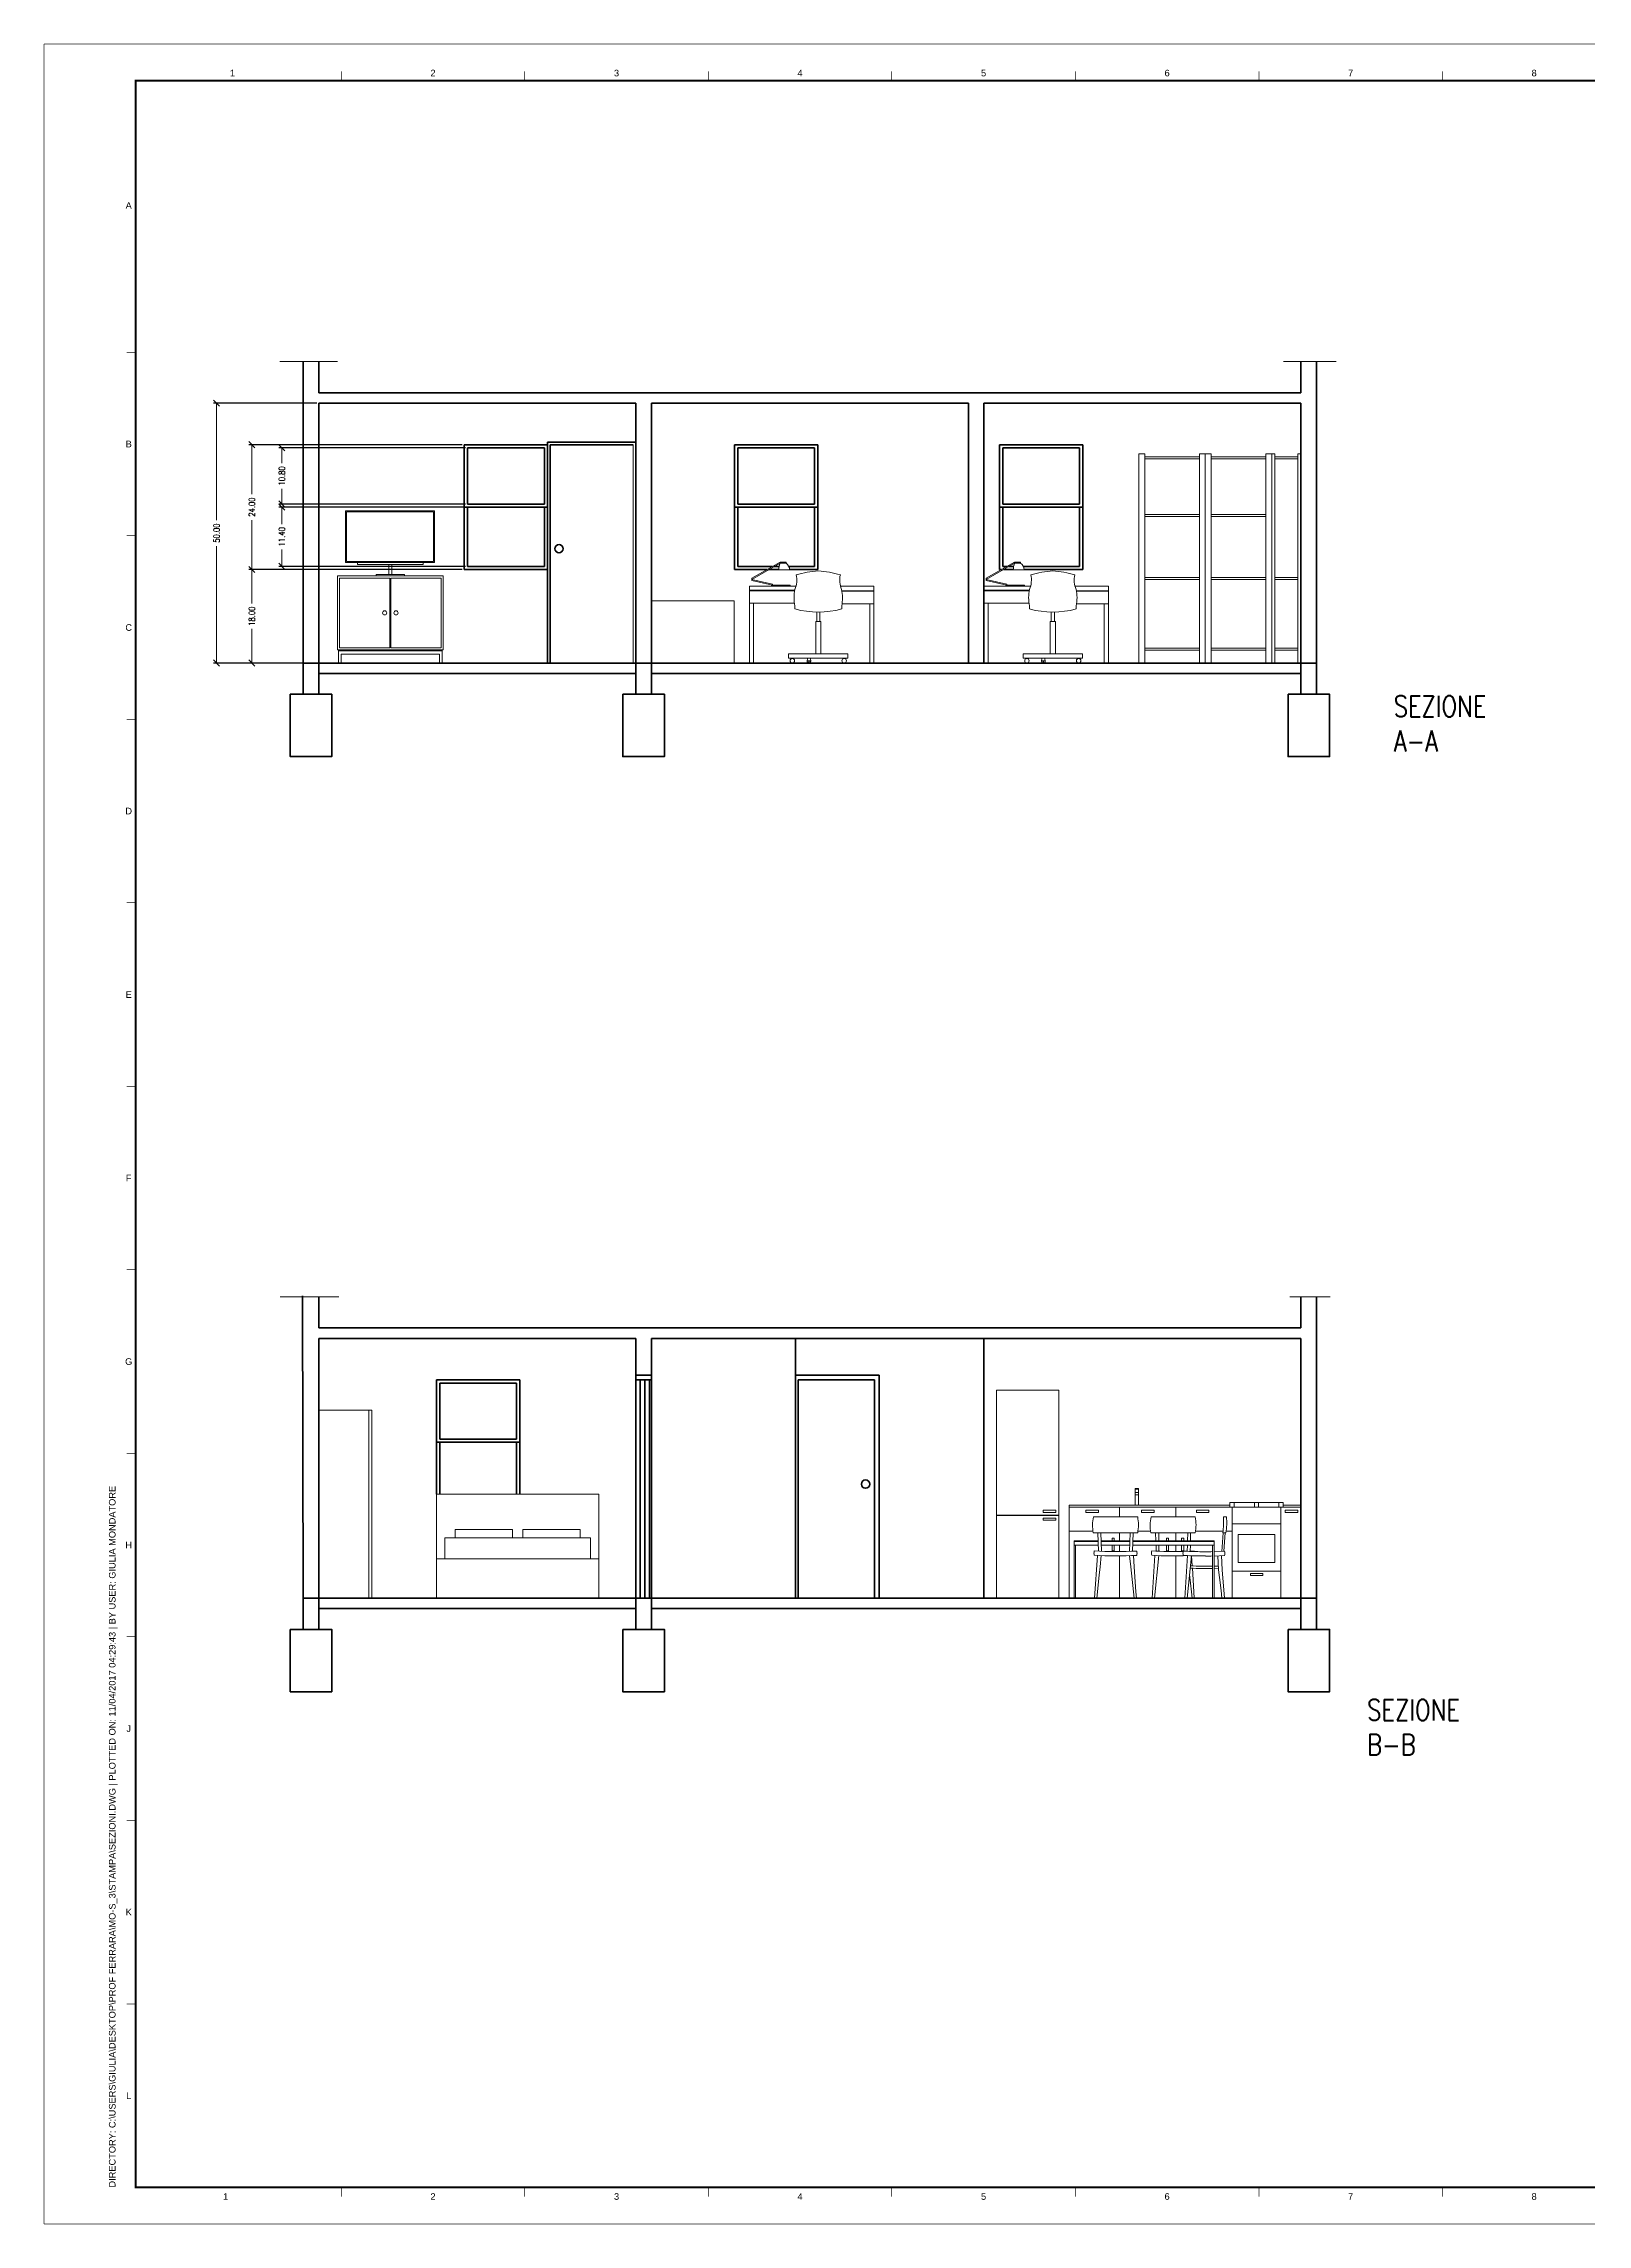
# Paper-space layout 'A000' of a CAD drawing. Header units: metres, sheet in millimetres. Extents: x -6 to 588, y -18 to 402.
# Drawn here: x -5.9 to 291.2, y -17.9 to 401.8 of the extents above; entities that cross this region are included whole.
import ezdxf
from ezdxf.enums import TextEntityAlignment as Align

# ---------------------------------------------------------------- set-up
doc = ezdxf.new("R2010")
doc.units = ezdxf.units.M
doc.header["$MEASUREMENT"] = 0
doc.layers.get('DEFPOINTS').update_dxf_attribs({"color": 210})
for name, color, linetype, lineweight in [('A-ANNO-DIMS', 3, 'Continuous', 18), ('A-ANNO-TEXT', 3, 'Continuous', 18), ('A-ELEV-MBE1', 7, 'Continuous', 35), ('A-FURN', 8, 'Continuous', 18), ('A-SECT-MCUT', 2, 'Continuous', 35)]:
    doc.layers.add(name, color=color, linetype=linetype, lineweight=lineweight)
doc.layers.add('G-ANNO-NPLT', color=210, linetype='Continuous', plot=False)
doc.layers.add('G-ANNO-TEXT', color=3, linetype='Continuous')
doc.layers.add('G-ANNO-TTLB', color=3, linetype='Continuous')
doc.styles.add('ARIAL', font='arial.ttf')
doc.styles.add('E-ROMANS', font='romans.shx', dxfattribs={"width": 0.8})
doc.dimstyles.new('E-0100_ARW_18', dxfattribs={"dimscale": 0.001, "dimtxt": 180, "dimasz": 180, "dimexe": 90, "dimexo": 60, "dimgap": 90, "dimtad": 0, "dimzin": 0, "dimdsep": 46, "dimtxsty": 'E-ROMANS', "dimblk": 'OPEN90', "dimcen": 90, "dimclrd": 256, "dimclre": 256, "dimclrt": 256, "dimadec": 0, "dimazin": 0, "dimtfac": 1, "dimtmove": 1, "dimatfit": 3, "dimldrblk": 'OPEN90', "dimfxl": 1, "dimtfill": 1, "dimtolj": 1, "dimtzin": 0, "dimarcsym": 0})

# ---------------------------------------------------------------- blocks, each defined once
blk = doc.blocks.new('A1_GRID_LAYOUT')
at = {"layer": 'G-ANNO-NPLT', "const_width": 0.18}
for points in [[(841, 594), (0, 594)], [(0, 0), (0, 594)], [(841, 0), (0, 0)]]:
    blk.add_lwpolyline(points, dxfattribs=at)
at = {"layer": 'G-ANNO-TTLB', "const_width": 0.5, "flags": 128}
blk.add_lwpolyline([(25, 584), (25, 10), (831, 10), (831, 584)], close=True, dxfattribs=at)
at = {"layer": 'G-ANNO-TTLB', "const_width": 0.18, "flags": 128}
for points in [[(81, 586.5), (81, 584)], [(131, 586.5), (131, 584)], [(181, 586.5), (181, 584)], [(231, 586.5), (231, 584)], [(281, 586.5), (281, 584)], [(331, 586.5), (331, 584)], [(381, 586.5), (381, 584)], [(0, 578.5), (0, 576)], [(25, 510), (22.5, 510)], [(25, 460), (22.5, 460)], [(25, 410), (22.5, 410)], [(25, 360), (22.5, 360)], [(25, 310), (22.5, 310)], [(25, 260), (22.5, 260)], [(25, 210), (22.5, 210)], [(25, 160), (22.5, 160)], [(25, 110), (22.5, 110)], [(25, 60), (22.5, 60)], [(81, 10), (81, 7.5)], [(131, 10), (131, 7.5)], [(181, 10), (181, 7.5)], [(231, 10), (231, 7.5)], [(281, 10), (281, 7.5)], [(331, 10), (331, 7.5)], [(381, 10), (381, 7.5)]]:
    blk.add_lwpolyline(points, dxfattribs=at)
at = {"layer": 'G-ANNO-TEXT', "style": 'ARIAL'}
for s, p in [('1', (51.35, 586.07)), ('2', (106, 586.07)), ('3', (156, 586.07)), ('4', (206, 586.07)), ('5', (256, 586.07)), ('6', (306, 586.07)), ('7', (356, 586.07)), ('8', (406, 586.07)), ('A', (23.09, 549.98)), ('B', (23.09, 485)), ('C', (23.09, 435)), ('D', (23.09, 385)), ('E', (23.09, 335)), ('F', (23.09, 285)), ('G', (23.09, 235)), ('H', (23.09, 185)), ('J', (23.09, 135)), ('K', (23.09, 85)), ('L', (23.09, 35)), ('1', (49.49, 7.51)), ('2', (106, 7.51)), ('3', (156, 7.51)), ('4', (206, 7.51)), ('5', (256, 7.51)), ('6', (306, 7.51)), ('7', (356, 7.51)), ('8', (406, 7.51))]:
    blk.add_text(s, height=1.8, dxfattribs=at).set_placement(p, align=Align.MIDDLE_CENTER)
at = {"layer": 'G-ANNO-TEXT', "insert": (17.7, 9.95), "char_height": 1.8, "attachment_point": 1, "rotation": 90, "style": 'ARIAL'}
blk.add_mtext_dynamic_manual_height_columns('DIRECTORY: C:\\\\USERS\\\\GIULIA\\\\DESKTOP\\\\PROF FERRARA\\\\MO-S_3\\\\STAMPA\\\\SEZIONI.DWG | PLOTTED ON: 11/04/2017 04:29:43 | BY USER: GIULIA MONDATORE', width=412.209, gutter_width=9, heights=[0], dxfattribs=at)
blk = doc.blocks.new('_Oblique')
at = {"color": 0, "linetype": 'ByBlock', "lineweight": -2}
blk.add_line((-0.5, -0.5), (0.5, 0.5), dxfattribs=at)
blk = doc.blocks.new('*D10')
at = {"layer": 'A-ANNO-DIMS', "lineweight": -2, "transparency": 16777216}
for p, q in [((46.7, 332.62), (26.82, 332.62)), ((46.7, 282.62), (26.82, 282.62))]:
    blk.add_line(p, q, dxfattribs=at)
at = {"layer": 'A-ANNO-DIMS', "transparency": 16777216}
for p, q in [((27.42, 332.62), (27.42, 310.14)), ((27.42, 282.62), (27.42, 305.1))]:
    blk.add_line(p, q, dxfattribs=at)
at = {"layer": 'DEFPOINTS', "color": 0, "transparency": 16777216}
for p in [(47.1, 332.62), (27.42, 282.62), (47.1, 282.62)]:
    blk.add_point(p, dxfattribs=at)
at = {"layer": 'A-ANNO-DIMS', "transparency": 16777216, "xscale": 1.2, "yscale": 1.2, "zscale": 1.2}
for p, rotation in [((27.42, 332.62), 90), ((27.42, 282.62), 270)]:
    blk.add_blockref('_Oblique', p, dxfattribs=dict(at, rotation=rotation))
at = {"layer": 'A-ANNO-DIMS', "transparency": 16777216, "insert": (27.42, 307.62), "char_height": 1.2, "attachment_point": 5, "rotation": 90, "style": 'E-ROMANS', "bg_fill": 3, "box_fill_scale": 1.25, "bg_fill_color": 256, "bg_fill_true_color": 13158600, "bg_fill_transparency": 0}
blk.add_mtext('\\A1;50.00', dxfattribs=at)
blk = doc.blocks.new('_Open90')
at = {"color": 0, "linetype": 'ByBlock', "lineweight": -2}
for p, q in [((0, 0), (-1, 0)), ((-0.5, 0.5), (0, 0)), ((0, 0), (-0.5, -0.5))]:
    blk.add_line(p, q, dxfattribs=at)
blk = doc.blocks.new('*D11')
at = {"layer": 'A-ANNO-DIMS', "lineweight": -2, "transparency": 16777216}
for p, q in [((74.7, 324.62), (33.62, 324.62)), ((74.7, 300.62), (33.62, 300.62))]:
    blk.add_line(p, q, dxfattribs=at)
at = {"layer": 'A-ANNO-DIMS', "transparency": 16777216}
for p, q in [((34.22, 324.62), (34.22, 315.14)), ((34.22, 300.62), (34.22, 310.1))]:
    blk.add_line(p, q, dxfattribs=at)
at = {"layer": 'DEFPOINTS', "color": 0, "transparency": 16777216}
for p in [(34.22, 324.62), (75.1, 324.62), (75.1, 300.62)]:
    blk.add_point(p, dxfattribs=at)
at = {"layer": 'A-ANNO-DIMS', "transparency": 16777216, "xscale": 1.2, "yscale": 1.2, "zscale": 1.2}
for p, rotation in [((34.22, 324.62), 90), ((34.22, 300.62), 270)]:
    blk.add_blockref('_Oblique', p, dxfattribs=dict(at, rotation=rotation))
at = {"layer": 'A-ANNO-DIMS', "transparency": 16777216, "insert": (34.22, 312.62), "char_height": 1.2, "attachment_point": 5, "rotation": 90, "style": 'E-ROMANS', "bg_fill": 3, "box_fill_scale": 1.25, "bg_fill_color": 256, "bg_fill_true_color": 13158600, "bg_fill_transparency": 0}
blk.add_mtext('\\A1;24.00', dxfattribs=at)
blk = doc.blocks.new('*D12')
at = {"layer": 'A-ANNO-DIMS', "lineweight": -2, "transparency": 16777216}
for p, q in [((74.7, 300.62), (33.62, 300.62)), ((74.7, 282.62), (33.62, 282.62))]:
    blk.add_line(p, q, dxfattribs=at)
at = {"layer": 'A-ANNO-DIMS', "transparency": 16777216}
for p, q in [((34.22, 300.62), (34.22, 294.07)), ((34.22, 282.62), (34.22, 289.17))]:
    blk.add_line(p, q, dxfattribs=at)
at = {"layer": 'DEFPOINTS', "color": 0, "transparency": 16777216}
for p in [(75.1, 300.62), (34.22, 282.62), (75.1, 282.62)]:
    blk.add_point(p, dxfattribs=at)
at = {"layer": 'A-ANNO-DIMS', "transparency": 16777216, "xscale": 1.2, "yscale": 1.2, "zscale": 1.2}
for p, rotation in [((34.22, 300.62), 90), ((34.22, 282.62), 270)]:
    blk.add_blockref('_Oblique', p, dxfattribs=dict(at, rotation=rotation))
at = {"layer": 'A-ANNO-DIMS', "transparency": 16777216, "insert": (34.22, 291.62), "char_height": 1.2, "attachment_point": 5, "rotation": 90, "style": 'E-ROMANS', "bg_fill": 3, "box_fill_scale": 1.25, "bg_fill_color": 256, "bg_fill_true_color": 13158600, "bg_fill_transparency": 0}
blk.add_mtext('\\A1;18.00', dxfattribs=at)
blk = doc.blocks.new('*D13')
at = {"layer": 'A-ANNO-DIMS', "lineweight": -2, "transparency": 16777216}
for p, q in [((75.3, 324.02), (39.39, 324.02)), ((75.3, 313.22), (39.39, 313.22))]:
    blk.add_line(p, q, dxfattribs=at)
at = {"layer": 'A-ANNO-DIMS', "transparency": 16777216}
for p, q in [((39.99, 324.02), (39.99, 321.07)), ((39.99, 313.22), (39.99, 316.17))]:
    blk.add_line(p, q, dxfattribs=at)
at = {"layer": 'DEFPOINTS', "color": 0, "transparency": 16777216}
for p in [(39.99, 324.02), (75.7, 324.02), (75.7, 313.22)]:
    blk.add_point(p, dxfattribs=at)
at = {"layer": 'A-ANNO-DIMS', "transparency": 16777216, "xscale": 1.2, "yscale": 1.2, "zscale": 1.2}
for p, rotation in [((39.99, 324.02), 90), ((39.99, 313.22), 270)]:
    blk.add_blockref('_Oblique', p, dxfattribs=dict(at, rotation=rotation))
at = {"layer": 'A-ANNO-DIMS', "transparency": 16777216, "insert": (39.99, 318.62), "char_height": 1.2, "attachment_point": 5, "rotation": 90, "style": 'E-ROMANS', "bg_fill": 3, "box_fill_scale": 1.25, "bg_fill_color": 256, "bg_fill_true_color": 13158600, "bg_fill_transparency": 0}
blk.add_mtext('\\A1;10.80', dxfattribs=at)
blk = doc.blocks.new('*D14')
at = {"layer": 'A-ANNO-DIMS', "lineweight": -2, "transparency": 16777216}
for p, q in [((75.3, 312.62), (39.39, 312.62)), ((75.3, 301.22), (39.39, 301.22))]:
    blk.add_line(p, q, dxfattribs=at)
at = {"layer": 'A-ANNO-DIMS', "transparency": 16777216}
for p, q in [((39.99, 312.62), (39.99, 309.37)), ((39.99, 301.22), (39.99, 304.47))]:
    blk.add_line(p, q, dxfattribs=at)
at = {"layer": 'DEFPOINTS', "color": 0, "transparency": 16777216}
for p in [(75.7, 312.62), (39.99, 301.22), (75.7, 301.22)]:
    blk.add_point(p, dxfattribs=at)
at = {"layer": 'A-ANNO-DIMS', "transparency": 16777216, "xscale": 1.2, "yscale": 1.2, "zscale": 1.2}
for p, rotation in [((39.99, 312.62), 90), ((39.99, 301.22), 270)]:
    blk.add_blockref('_Oblique', p, dxfattribs=dict(at, rotation=rotation))
at = {"layer": 'A-ANNO-DIMS', "transparency": 16777216, "insert": (39.99, 306.92), "char_height": 1.2, "attachment_point": 5, "rotation": 90, "style": 'E-ROMANS', "bg_fill": 3, "box_fill_scale": 1.25, "bg_fill_color": 256, "bg_fill_true_color": 13158600, "bg_fill_transparency": 0}
blk.add_mtext('\\A1;11.40', dxfattribs=at)

psp = doc.layouts.new('A000')

# ---------------------------------------------------------------- linework, layer by layer
at = {"layer": 'A-ANNO-TEXT'}
for p, q in [((39.621, 340.617), (50.726, 340.617)), ((242.879, 340.617), (232.749, 340.617)), ((39.649, 160.657), (50.981, 160.657)), ((241.723, 160.657), (233.975, 160.657))]:
    psp.add_line(p, q, dxfattribs=at)
at = {"layer": 'A-ELEV-MBE1'}
for p, q in [((75.099, 324.617), (75.099, 300.617)), ((75.099, 324.617), (91.099, 324.617)), ((90.499, 324.017), (75.699, 324.017)), ((75.699, 324.017), (75.699, 313.217)), ((90.499, 324.017), (90.499, 313.217)), ((108.099, 325.117), (91.099, 325.117)), ((91.099, 325.117), (91.099, 282.617)), ((107.599, 324.617), (91.599, 324.617)), ((91.599, 324.617), (91.599, 282.617)), ((127.099, 324.617), (127.099, 300.617)), ((127.099, 324.617), (143.099, 324.617)), ((142.499, 324.017), (127.699, 324.017)), ((127.699, 324.017), (127.699, 313.217)), ((142.499, 324.017), (142.499, 313.217)), ((143.099, 324.617), (143.099, 300.617)), ((178.099, 324.617), (178.099, 300.617)), ((178.099, 324.617), (194.099, 324.617)), ((193.499, 324.017), (178.699, 324.017)), ((178.699, 324.017), (178.699, 313.217)), ((193.499, 324.017), (193.499, 313.217)), ((194.099, 324.617), (194.099, 300.617)), ((75.699, 312.617), (75.699, 301.217)), ((90.499, 312.617), (90.499, 301.217)), ((127.699, 312.617), (127.699, 301.217)), ((142.499, 301.217), (142.499, 312.617)), ((178.699, 312.617), (178.699, 301.217)), ((193.499, 312.617), (193.499, 301.217)), ((91.099, 300.617), (75.099, 300.617)), ((90.499, 301.217), (75.699, 301.217)), ((133.361, 300.617), (127.099, 300.617)), ((134.404, 301.217), (127.699, 301.217)), ((135.614, 300.617), (133.709, 300.617)), ((135.677, 301.217), (134.752, 301.217)), ((142.499, 301.217), (137.544, 301.217)), ((143.099, 300.617), (137.684, 300.617)), ((178.492, 300.617), (178.099, 300.617)), ((179.536, 301.217), (178.699, 301.217)), ((180.745, 300.617), (178.84, 300.617)), ((180.808, 301.217), (179.883, 301.217)), ((193.499, 301.217), (182.676, 301.217)), ((194.099, 300.617), (182.815, 300.617)), ((69.76, 144.657), (85.76, 144.657)), ((69.76, 144.657), (69.76, 122.657)), ((85.16, 144.057), (70.36, 144.057)), ((70.36, 144.057), (70.36, 133.257)), ((85.16, 144.057), (85.16, 133.257)), ((85.76, 144.657), (85.76, 122.657)), ((154.919, 145.557), (138.819, 145.557)), ((139.319, 144.657), (139.319, 102.657)), ((154.019, 144.657), (139.319, 144.657)), ((154.019, 144.657), (154.019, 102.657)), ((154.919, 145.557), (154.919, 102.657)), ((70.36, 132.657), (70.36, 122.657)), ((85.16, 132.657), (85.16, 122.657))]:
    psp.add_line(p, q, dxfattribs=at)
for points in [[(91.099, 312.617), (75.099, 312.617)], [(90.499, 313.217), (75.699, 313.217)], [(143.099, 312.617), (127.099, 312.617)], [(142.499, 313.217), (127.699, 313.217)], [(194.099, 312.617), (178.099, 312.617)], [(193.499, 313.217), (178.699, 313.217)], [(85.76, 132.657), (69.76, 132.657)], [(85.16, 133.257), (70.36, 133.257)]]:
    psp.add_lwpolyline(points, dxfattribs=at)
for centre in [(93.319, 304.617), (152.303, 124.61)]:
    psp.add_circle(centre, 0.8, dxfattribs=at)
at = {"layer": 'A-FURN'}
for p, q in [((107.599, 282.617), (107.599, 324.617)), ((204.89, 282.617), (204.89, 322.9)), ((206.03, 322.9), (204.89, 322.9)), ((206.03, 322.9), (206.03, 282.617)), ((216.551, 322.298), (206.03, 322.298)), ((206.03, 321.898), (216.551, 321.898)), ((216.551, 282.617), (216.551, 322.9)), ((217.69, 322.9), (216.551, 322.9)), ((217.69, 322.9), (217.69, 282.617)), ((217.69, 282.617), (217.69, 322.9)), ((218.83, 322.9), (217.69, 322.9)), ((218.83, 322.9), (218.83, 282.617)), ((229.351, 322.298), (218.83, 322.298)), ((218.83, 321.898), (229.351, 321.898)), ((229.351, 282.617), (229.351, 322.9)), ((230.49, 322.9), (229.351, 322.9)), ((230.49, 322.9), (230.49, 282.617)), ((230.49, 322.897), (230.49, 282.617)), ((230.49, 322.897), (231.09, 322.897)), ((231.09, 322.298), (231.09, 322.897)), ((231.09, 282.617), (231.09, 322.298)), ((231.09, 322.298), (235.499, 322.298)), ((235.499, 321.898), (231.09, 321.898)), ((235.499, 322.298), (235.499, 322.897)), ((235.499, 322.897), (236.099, 322.897)), ((235.499, 322.298), (235.499, 282.617)), ((52.257, 311.897), (52.257, 301.977)), ((69.377, 311.897), (52.257, 311.897)), ((52.457, 311.697), (52.457, 302.177)), ((69.177, 311.697), (52.457, 311.697)), ((69.177, 302.177), (69.177, 311.697)), ((69.377, 301.977), (69.377, 311.897)), ((216.551, 311.205), (206.03, 311.205)), ((206.03, 310.805), (216.551, 310.805)), ((229.351, 311.205), (218.83, 311.205)), ((218.83, 310.805), (229.351, 310.805)), ((235.499, 307.203), (235.499, 306.803)), ((69.177, 302.177), (52.457, 302.177)), ((50.699, 285.157), (50.699, 299.377)), ((50.699, 285.157), (50.699, 299.377)), ((50.699, 299.377), (71.019, 299.377)), ((51.099, 285.557), (51.099, 298.977)), ((51.099, 298.977), (60.759, 298.977)), ((69.377, 301.977), (52.257, 301.977)), ((54.554, 301.557), (54.554, 301.977)), ((67.154, 301.557), (54.554, 301.557)), ((58.133, 299.657), (63.576, 299.657)), ((58.133, 299.377), (58.133, 299.657)), ((60.554, 299.657), (60.554, 301.557)), ((60.759, 298.977), (60.759, 285.557)), ((60.959, 298.977), (70.619, 298.977)), ((60.959, 298.977), (60.959, 285.557)), ((61.154, 299.657), (61.154, 301.557)), ((63.576, 299.377), (63.576, 299.657)), ((67.154, 301.557), (67.154, 301.977)), ((70.619, 285.557), (70.619, 298.977)), ((71.019, 285.157), (71.019, 299.377)), ((135.85, 302.049), (130.41, 298.92)), ((130.41, 298.72), (135.85, 301.849)), ((130.41, 298.92), (130.41, 298.72)), ((130.41, 298.72), (130.41, 298.52)), ((134.383, 297.817), (130.41, 298.72)), ((130.41, 298.52), (134.383, 297.617)), ((135.793, 300.536), (135.612, 300.526)), ((135.793, 300.536), (137.684, 300.536)), ((135.85, 302.049), (137.001, 302.049)), ((135.85, 301.849), (135.85, 302.049)), ((137.001, 301.849), (135.85, 301.849)), ((137.001, 302.049), (137.001, 301.849)), ((137.001, 302.049), (137.001, 301.849)), ((180.981, 302.049), (175.541, 298.92)), ((175.541, 298.72), (180.981, 301.849)), ((175.541, 298.92), (175.541, 298.52)), ((179.515, 297.817), (175.541, 298.72)), ((175.541, 298.52), (179.515, 297.617)), ((180.924, 300.536), (180.744, 300.526)), ((180.924, 300.536), (182.815, 300.536)), ((180.981, 302.049), (182.132, 302.049)), ((180.981, 301.849), (180.981, 302.049)), ((182.132, 301.849), (180.981, 301.849)), ((182.132, 302.049), (182.132, 301.849)), ((182.132, 302.049), (182.132, 301.849)), ((216.551, 299.073), (206.03, 299.073)), ((206.03, 298.674), (216.551, 298.674)), ((229.351, 299.073), (218.83, 299.073)), ((218.83, 298.674), (229.351, 298.674)), ((231.09, 299.072), (235.499, 299.072)), ((235.499, 298.673), (231.09, 298.673)), ((111.099, 294.617), (127.039, 294.617)), ((127.039, 294.617), (127.039, 282.617)), ((129.968, 297.417), (138.946, 297.417)), ((129.968, 297.417), (129.968, 282.617)), ((138.696, 296.617), (129.968, 296.617)), ((129.968, 296.517), (138.678, 296.517)), ((129.968, 296.517), (129.968, 294.117)), ((129.968, 294.117), (138.627, 294.117)), ((129.968, 294.117), (130.768, 294.117)), ((130.768, 294.117), (130.768, 282.617)), ((134.183, 297.617), (134.183, 297.517)), ((134.183, 297.617), (137.783, 297.617)), ((134.183, 297.617), (135.983, 297.617)), ((134.183, 297.417), (134.183, 297.617)), ((134.183, 297.617), (134.383, 297.617)), ((137.783, 297.417), (134.183, 297.417)), ((134.383, 297.617), (134.383, 297.817)), ((135.983, 297.617), (135.983, 297.617)), ((137.783, 297.617), (137.783, 297.417)), ((147.479, 297.417), (153.919, 297.417)), ((153.919, 296.517), (147.746, 296.517)), ((153.919, 296.417), (147.764, 296.417)), ((153.919, 294.017), (147.783, 294.017)), ((153.919, 294.017), (153.119, 294.017)), ((153.119, 294.017), (153.119, 282.617)), ((153.919, 282.617), (153.919, 297.417)), ((153.919, 297.417), (153.919, 297.417)), ((153.919, 297.417), (153.919, 297.417)), ((153.919, 297.417), (153.919, 296.617)), ((153.919, 296.417), (153.919, 297.417)), ((153.919, 297.417), (153.919, 296.417)), ((153.919, 296.617), (153.919, 296.617)), ((153.919, 296.617), (153.919, 296.517)), ((153.919, 296.517), (153.919, 296.517)), ((153.919, 296.517), (153.919, 296.417)), ((153.919, 296.417), (153.919, 296.177)), ((153.919, 296.417), (153.919, 294.017)), ((175.099, 297.417), (184.077, 297.417)), ((183.828, 296.617), (175.099, 296.617)), ((175.099, 296.517), (183.809, 296.517)), ((175.099, 294.117), (183.759, 294.117)), ((175.899, 294.117), (175.899, 282.617)), ((179.315, 297.617), (179.315, 297.517)), ((179.315, 297.617), (182.915, 297.617)), ((179.315, 297.617), (181.115, 297.617)), ((179.315, 297.417), (179.315, 297.617)), ((179.315, 297.617), (179.515, 297.617)), ((182.915, 297.417), (179.315, 297.417)), ((179.515, 297.617), (179.515, 297.817)), ((181.115, 297.617), (181.115, 297.617)), ((182.915, 297.617), (182.915, 297.417)), ((192.61, 297.417), (199.05, 297.417)), ((199.05, 296.517), (192.878, 296.517)), ((199.05, 296.417), (192.895, 296.417)), ((199.05, 294.017), (192.914, 294.017)), ((199.05, 294.017), (198.25, 294.017)), ((198.25, 294.017), (198.25, 282.617)), ((199.05, 282.617), (199.05, 297.417)), ((199.05, 297.417), (199.05, 297.417)), ((199.05, 297.417), (199.05, 297.417)), ((199.05, 297.417), (199.05, 296.617)), ((199.05, 296.417), (199.05, 297.417)), ((199.05, 297.417), (199.05, 296.417)), ((199.05, 296.617), (199.05, 296.617)), ((199.05, 296.617), (199.05, 296.517)), ((199.05, 296.517), (199.05, 296.517)), ((199.05, 296.517), (199.05, 296.417)), ((199.05, 296.417), (199.05, 296.177)), ((199.05, 296.417), (199.05, 294.017)), ((235.499, 295.072), (235.499, 294.673)), ((138.712, 293.018), (138.712, 293.618)), ((142.712, 284.37), (142.712, 290.618)), ((142.712, 290.618), (143.712, 290.618)), ((142.912, 292.418), (142.912, 290.618)), ((143.512, 292.418), (143.512, 290.618)), ((143.712, 284.37), (143.712, 290.618)), ((147.712, 293.018), (147.712, 293.618)), ((183.843, 293.018), (183.843, 293.618)), ((187.843, 284.37), (187.843, 290.618)), ((187.843, 290.618), (188.843, 290.618)), ((188.043, 292.418), (188.043, 290.618)), ((188.643, 292.418), (188.643, 290.618)), ((188.843, 284.37), (188.843, 290.618)), ((192.843, 293.018), (192.843, 293.618)), ((51.099, 285.557), (60.759, 285.557)), ((60.959, 285.557), (70.619, 285.557)), ((216.551, 285.469), (206.03, 285.469)), ((229.351, 285.469), (218.83, 285.469)), ((231.09, 285.469), (235.499, 285.469)), ((50.699, 285.157), (71.019, 285.157)), ((50.879, 285.157), (50.879, 282.617)), ((50.879, 284.937), (70.839, 284.937)), ((51.419, 284.337), (70.299, 284.337)), ((51.419, 284.337), (51.419, 282.617)), ((70.299, 284.337), (70.299, 282.617)), ((70.839, 285.157), (70.839, 282.617)), ((137.512, 284.37), (148.914, 284.37)), ((137.512, 283.57), (137.512, 284.37)), ((148.914, 283.57), (137.512, 283.57)), ((137.934, 283.57), (137.934, 283.37)), ((138.52, 283.57), (138.52, 283.37)), ((141.056, 283.052), (141.762, 283.052)), ((141.762, 283.052), (141.056, 283.052)), ((141.118, 283.57), (141.118, 283.37)), ((141.118, 283.57), (141.118, 283.37)), ((141.704, 283.57), (141.704, 283.37)), ((147.905, 283.57), (147.905, 283.37)), ((148.49, 283.57), (148.49, 283.37)), ((148.914, 284.37), (148.914, 283.57)), ((182.643, 284.37), (194.045, 284.37)), ((182.643, 283.57), (182.643, 284.37)), ((194.045, 283.57), (182.643, 283.57)), ((183.066, 283.57), (183.066, 283.37)), ((183.651, 283.57), (183.651, 283.37)), ((186.187, 283.052), (186.894, 283.052)), ((186.894, 283.052), (186.187, 283.052)), ((186.249, 283.57), (186.249, 283.37)), ((186.249, 283.57), (186.249, 283.37)), ((186.835, 283.57), (186.835, 283.37)), ((193.036, 283.57), (193.036, 283.37)), ((193.621, 283.57), (193.621, 283.37)), ((194.045, 284.37), (194.045, 283.57)), ((204.89, 282.617), (199.05, 282.617)), ((206.03, 282.617), (204.89, 282.617)), ((206.03, 285.069), (216.551, 285.069)), ((217.69, 282.617), (216.551, 282.617)), ((218.83, 282.617), (217.69, 282.617)), ((218.83, 285.069), (229.351, 285.069)), ((230.49, 282.617), (229.351, 282.617)), ((230.49, 282.617), (231.09, 282.617)), ((235.499, 285.069), (231.09, 285.069)), ((57.299, 138.857), (47.099, 138.857)), ((56.699, 102.657), (56.699, 138.857)), ((57.299, 102.657), (57.299, 138.857)), ((189.489, 142.657), (177.519, 142.657)), ((177.519, 142.657), (177.519, 113.817)), ((189.489, 112.98), (189.489, 142.657)), ((69.76, 102.657), (69.76, 122.657)), ((69.76, 122.657), (100.96, 122.657)), ((100.96, 122.657), (100.96, 102.657)), ((204.189, 120.573), (204.189, 122.573)), ((204.653, 123.633), (204.807, 123.773)), ((189.489, 118.657), (177.519, 118.657)), ((177.519, 118.657), (177.519, 113.817)), ((177.519, 118.657), (177.519, 118.557)), ((177.519, 118.557), (189.489, 118.557)), ((189.489, 118.557), (189.489, 118.657)), ((222.437, 120.573), (191.469, 120.573)), ((191.469, 120.573), (191.469, 118.444)), ((236.099, 120.173), (191.469, 120.173)), ((191.469, 118.444), (191.469, 110.987)), ((201.143, 118.304), (201.143, 120.173)), ((211.99, 120.173), (211.99, 118.304)), ((222.437, 121.073), (232.637, 121.073)), ((222.437, 121.073), (222.437, 120.173)), ((222.837, 102.657), (222.837, 120.173)), ((222.837, 120.173), (222.837, 116.932)), ((223.216, 120.173), (223.216, 121.073)), ((227.137, 120.173), (227.137, 121.073)), ((227.937, 120.173), (227.937, 121.073)), ((231.842, 120.173), (231.842, 121.073)), ((232.237, 102.657), (232.237, 120.173)), ((232.637, 121.073), (232.637, 120.173)), ((236.099, 120.573), (232.637, 120.573)), ((71.36, 110.257), (71.36, 114.257)), ((71.36, 114.257), (99.36, 114.257)), ((73.36, 114.257), (73.36, 115.857)), ((73.36, 115.857), (84.36, 115.857)), ((84.36, 115.857), (84.36, 114.257)), ((86.36, 115.857), (86.36, 114.257)), ((86.36, 115.857), (97.36, 115.857)), ((97.36, 114.257), (97.36, 115.857)), ((99.36, 114.257), (99.36, 110.257)), ((177.519, 113.817), (177.519, 112.98)), ((191.469, 115.573), (196.076, 115.573)), ((192.429, 113.677), (197.084, 113.677)), ((192.429, 112.839), (192.429, 113.677)), ((195.704, 113.536), (197.088, 113.536)), ((197.037, 115.247), (197.143, 111.697)), ((197.61, 115.243), (197.716, 111.671)), ((197.657, 113.677), (203.161, 113.677)), ((197.661, 113.536), (203.157, 113.536)), ((201.143, 115.224), (201.143, 113.677)), ((203.101, 111.658), (203.207, 115.219)), ((203.676, 111.681), (203.779, 115.219)), ((204.73, 115.573), (207.163, 115.573)), ((208.125, 115.247), (208.197, 113.677)), ((208.764, 115.243), (208.764, 113.677)), ((210.621, 114.173), (210.221, 114.173)), ((210.221, 114.173), (210.221, 113.677)), ((210.621, 113.677), (210.621, 114.173)), ((211.99, 113.677), (211.99, 115.225)), ((213.535, 114.173), (213.135, 114.173)), ((213.135, 114.173), (213.135, 113.677)), ((213.535, 113.677), (213.535, 114.173)), ((214.26, 113.677), (214.295, 115.226)), ((214.822, 113.677), (214.867, 115.219)), ((215.817, 115.573), (221.087, 115.573)), ((219.395, 113.677), (219.395, 112.839)), ((220.842, 111.665), (221.134, 115.212)), ((221.23, 111.684), (221.518, 115.204)), ((222.837, 115.573), (221.689, 115.573)), ((222.837, 116.932), (232.237, 116.932)), ((222.837, 116.932), (222.837, 114.932)), ((224.031, 114.932), (231.037, 114.932)), ((224.031, 114.932), (224.031, 109.532)), ((231.037, 114.932), (231.037, 109.532)), ((232.237, 114.932), (232.237, 114.422)), ((69.76, 110.257), (100.96, 110.257)), ((177.519, 112.98), (177.519, 102.657)), ((189.489, 102.657), (189.489, 112.98)), ((191.469, 110.987), (191.469, 102.657)), ((192.429, 112.839), (192.429, 102.657)), ((195.739, 112.839), (197.109, 112.839)), ((196.91, 110.879), (196.384, 102.657)), ((197.452, 108.713), (197.678, 110.842)), ((197.681, 112.839), (203.136, 112.839)), ((201.143, 111.613), (201.143, 112.839)), ((201.143, 108.502), (201.143, 110.782)), ((203.347, 108.713), (203.123, 110.828)), ((203.891, 110.861), (204.028, 108.714)), ((207.998, 110.885), (207.472, 102.657)), ((207.899, 102.657), (208.765, 110.848)), ((208.211, 112.839), (208.231, 111.704)), ((208.764, 112.839), (208.764, 111.679)), ((210.221, 112.839), (210.221, 111.773)), ((210.221, 111.773), (210.621, 111.773)), ((210.621, 111.773), (210.621, 112.839)), ((211.99, 111.618), (211.99, 112.839)), ((211.99, 110.791), (211.99, 102.657)), ((213.135, 112.839), (213.135, 111.773)), ((213.135, 111.773), (213.535, 111.773)), ((213.439, 111.641), (213.465, 111.641)), ((213.535, 111.773), (213.535, 112.839)), ((214.281, 110.851), (213.754, 102.657)), ((214.182, 102.657), (215.048, 110.817)), ((214.241, 112.839), (214.214, 111.684)), ((214.764, 111.688), (214.822, 112.839)), ((214.764, 111.688), (215.571, 111.73)), ((215.048, 110.817), (215.178, 108.854)), ((215.571, 111.73), (215.6, 111.628)), ((216.611, 111.604), (217.66, 111.595)), ((216.719, 110.772), (217.738, 110.772)), ((219.395, 111.64), (221.387, 111.691)), ((219.395, 110.77), (221.398, 110.864)), ((220.077, 110.805), (220.205, 108.122)), ((220.825, 110.836), (220.954, 108.141)), ((224.031, 109.532), (231.037, 109.532)), ((196.811, 102.657), (197.277, 107.058)), ((197.452, 108.713), (197.277, 107.058)), ((201.143, 102.657), (201.143, 108.502)), ((203.347, 108.713), (203.861, 103.854)), ((204.028, 108.714), (204.339, 103.854)), ((214.665, 107.212), (215.018, 103.877)), ((215.207, 108.404), (215.496, 103.877)), ((216.974, 108.81), (219.081, 108.818)), ((217.033, 108.362), (217.963, 108.362)), ((217.963, 108.362), (219.081, 108.361)), ((219.395, 108.825), (220.171, 108.844)), ((219.395, 108.378), (220.191, 108.421)), ((220.205, 108.122), (220.394, 106.627)), ((220.394, 106.627), (220.707, 104.144)), ((220.955, 108.141), (221.393, 102.657)), ((222.837, 102.657), (222.837, 107.845)), ((222.837, 107.845), (232.237, 107.845)), ((232.237, 107.845), (232.237, 102.657)), ((100.96, 102.657), (69.76, 102.657)), ((177.519, 102.657), (189.489, 102.657)), ((196.449, 102.657), (196.871, 102.657)), ((203.987, 102.657), (203.861, 103.854)), ((204.339, 103.854), (204.415, 102.657)), ((215.147, 102.657), (215.018, 103.877)), ((215.496, 103.877), (215.574, 102.657)), ((220.707, 104.144), (220.895, 102.657))]:
    psp.add_line(p, q, dxfattribs=at)
for points in [[(204.653, 123.633), (204.344, 123.633), (204.189, 123.773), (204.807, 123.773), (204.807, 122.973), (204.807, 122.573)], [(204.807, 122.973), (204.189, 122.973), (204.189, 123.773)], [(204.807, 120.573), (204.807, 122.573), (204.189, 122.573), (204.189, 122.973)], [(200.143, 113.677), (200.143, 114.173), (199.743, 114.173), (199.743, 113.677)], [(199.743, 112.839), (199.743, 111.773), (200.143, 111.773), (200.143, 112.573), (200.143, 112.839)]]:
    psp.add_lwpolyline(points, dxfattribs=at)
for points in [[(186.516, 119.573), (186.516, 119.173), (188.916, 119.173), (188.916, 119.573), (188.116, 119.573)], [(186.516, 118.041), (186.516, 117.641), (188.916, 117.641), (188.916, 118.041), (188.116, 118.041)], [(194.707, 119.573), (194.707, 119.173), (197.107, 119.173), (197.107, 119.573), (196.307, 119.573)], [(205.439, 119.573), (205.439, 119.173), (207.839, 119.173), (207.839, 119.573), (207.039, 119.573)], [(215.977, 119.573), (215.977, 119.173), (218.377, 119.173), (218.377, 119.573), (217.577, 119.573)], [(233.069, 119.573), (233.069, 119.173), (235.469, 119.173), (235.469, 119.573), (234.669, 119.573)], [(226.354, 107.41), (226.354, 107.01), (228.754, 107.01), (228.754, 107.41), (227.954, 107.41)]]:
    psp.add_lwpolyline(points, close=True, dxfattribs=at)
for points in [[(196.171, 118.304), (204.671, 118.304, -0.0929589), (204.671, 115.218, -0.0021263), (196.135, 115.254, -0.1092572), (196.171, 118.304, -0.276267)], [(207.259, 118.304), (215.759, 118.304, -0.0929589), (215.759, 115.218, -0.0021263), (207.222, 115.254, -0.1092572), (207.259, 118.304, -0.276267)], [(221.031, 115.223, 0.0664381), (221.156, 118.301, 3.0353439)], [(221.632, 115.21, 0.0664381), (221.757, 118.288, 3.0353439)], [(196.329, 111.742, 0.1627866), (196.318, 110.914, 0.8922771)], [(204.483, 111.723, -0.1652304), (204.492, 110.893, -0.8922771)], [(207.417, 111.749, 0.1627866), (207.406, 110.921, 0.8922771)], [(213.465, 111.727, 0.1627866), (213.454, 110.898, 0.8922771)], [(221.387, 111.691, -0.1627866), (221.398, 110.863, -0.8922771)]]:
    psp.add_lwpolyline(points, format="xyb", dxfattribs=at)
at = {"layer": 'A-FURN', "lineweight": 0}
for points in [[(192.429, 113.536), (195.704, 113.536)], [(203.73, 113.536), (219.395, 113.536)], [(219.395, 113.677), (203.734, 113.677)], [(192.429, 112.839), (195.739, 112.839)], [(192.708, 102.657), (192.708, 112.839)], [(203.709, 112.839), (219.395, 112.839)], [(219.081, 112.839), (219.081, 102.657)], [(219.081, 102.657), (219.081, 112.839), (219.395, 112.839)], [(219.395, 102.657), (219.395, 112.839)]]:
    psp.add_lwpolyline(points, dxfattribs=at)
at = {"layer": 'A-FURN'}
for centre, radius in [((59.759, 292.267), 0.4), ((61.96, 292.267), 0.4), ((138.227, 283.052), 0.432), ((148.197, 283.052), 0.432), ((183.358, 283.052), 0.432), ((193.329, 283.052), 0.432)]:
    psp.add_circle(centre, radius, dxfattribs=at)
for centre, radius, start, end in [((139.492, 300.513), 3.88, 159.85921, 179.80447), ((136.166, 300.581), 1.518, 358.31822, 56.63308), ((134.599, 298.548), 4.491, 336.93844, 13.59073), ((144.945, 277.683), 22.722, 94.37373, 105.25961), ((141.479, 277.683), 22.722, 74.74039, 85.62627), ((151.825, 298.548), 4.491, 166.40927, 203.06156), ((184.624, 300.513), 3.88, 159.85921, 179.80447), ((181.297, 300.581), 1.518, 358.31822, 56.63308), ((179.731, 298.548), 4.491, 336.93844, 13.59073), ((190.076, 277.683), 22.722, 94.37373, 105.25961), ((186.611, 277.683), 22.722, 74.74039, 85.62627), ((196.956, 298.548), 4.491, 166.40927, 203.06156), ((146.261, 295.158), 7.705, 167.77602, 191.5237), ((140.163, 295.158), 7.705, 348.4763, 12.22398), ((191.393, 295.158), 7.705, 167.77602, 191.5237), ((185.294, 295.158), 7.705, 348.4763, 12.22398), ((143.212, 309.52), 17.104, 254.74602, 285.25398), ((188.343, 309.52), 17.104, 254.74602, 285.25398), ((221.431, 117.176), 1.16, 73.63816, 103.68351), ((221.398, 118.412), 3.21, 263.40914, 274.17474), ((200.576, 178.837), 68.057, 266.41345, 273.29905), ((200.568, 179.668), 68.057, 266.42883, 273.29737), ((211.475, 173.895), 63.106, 266.30327, 272.54825), ((211.656, 179.675), 68.057, 266.42883, 271.50074), ((217.714, 178.728), 67.963, 266.4069, 269.16166), ((217.726, 180.549), 68.954, 266.45709, 269.07313), ((217.726, 180.549), 68.954, 269.94516, 271.12591), ((218.253, 143.204), 32.437, 269.09026, 271.46318), ((217.515, 168.267), 59.907, 267.40354, 269.53843), ((217.628, 171.695), 62.888, 267.46393, 269.40426)]:
    psp.add_arc(centre, radius, start, end, dxfattribs=at)
for centre, ratio, start_param in [((141.244, 283.052), 0.4307082, -2.3979738), ((141.577, 283.052), 0.4297521, -1.5707963), ((186.375, 283.052), 0.4307082, -2.3979738), ((186.708, 283.052), 0.4297521, -1.5707963)]:
    psp.add_ellipse(centre, major_axis=(0, -0.432), ratio=ratio, start_param=start_param, end_param=1.5707963, dxfattribs=at)
at = {"layer": 'A-FURN', "extrusion": (0, 0, -1)}
for centre, ratio, start_param in [((141.241, 283.052), 0.4297521, -1.5707963), ((141.577, 283.051), 0.4307082, -2.3979738), ((186.373, 283.052), 0.4297521, -1.5707963), ((186.709, 283.051), 0.4307082, -2.3979738)]:
    psp.add_ellipse(centre, major_axis=(0, -0.432), ratio=ratio, start_param=start_param, end_param=1.5707963, dxfattribs=at)
at = {"layer": 'A-SECT-MCUT', "color": 2}
for p, q in [((44.099, 332.617), (44.099, 340.617)), ((47.099, 340.617), (47.099, 334.617)), ((236.099, 340.617), (236.099, 334.617)), ((239.099, 340.617), (239.099, 276.617)), ((239.099, 332.617), (239.099, 339.976)), ((44.099, 332.617), (44.099, 282.617)), ((47.099, 334.617), (236.099, 334.617)), ((47.099, 332.617), (108.099, 332.617)), ((47.099, 332.617), (47.099, 276.617)), ((47.099, 332.617), (108.099, 332.617)), ((111.099, 332.617), (172.099, 332.617)), ((111.099, 332.617), (172.099, 332.617)), ((172.099, 282.617), (172.099, 332.617)), ((175.099, 332.617), (236.099, 332.617)), ((236.099, 332.617), (236.099, 276.617)), ((236.099, 278.617), (236.099, 318.897)), ((44.099, 282.617), (239.099, 282.617)), ((44.099, 276.617), (44.099, 282.617)), ((44.099, 282.617), (44.099, 278.617)), ((47.099, 280.617), (108.099, 280.617)), ((111.099, 280.617), (236.099, 280.617)), ((43.968, 160.82), (44.099, 102.657)), ((47.099, 160.657), (47.099, 154.657)), ((236.099, 160.657), (236.099, 154.657)), ((239.099, 152.657), (239.099, 160.657)), ((47.099, 154.657), (236.099, 154.657)), ((47.099, 152.657), (108.099, 152.657)), ((47.099, 152.657), (47.099, 102.657)), ((47.099, 152.657), (108.099, 152.657)), ((111.099, 152.657), (172.099, 152.657)), ((111.099, 152.657), (175.099, 152.657)), ((138.819, 102.657), (138.819, 152.657)), ((175.099, 152.657), (236.099, 152.657)), ((236.099, 152.657), (236.099, 96.657)), ((239.099, 152.657), (239.099, 96.657)), ((111.099, 145.557), (108.099, 145.557)), ((111.099, 144.657), (108.099, 144.657)), ((108.099, 125.407), (108.099, 123.812)), ((110.759, 125.403), (110.759, 123.816)), ((111.099, 125.278), (111.099, 123.942)), ((44.099, 102.657), (239.099, 102.657)), ((44.099, 96.657), (44.099, 102.657)), ((47.099, 102.657), (47.099, 96.657)), ((47.099, 100.657), (108.099, 100.657)), ((111.099, 100.657), (236.099, 100.657))]:
    psp.add_line(p, q, dxfattribs=at)
for points in [[(108.099, 332.617), (108.099, 276.617)], [(111.099, 332.617), (111.099, 276.617)], [(175.099, 332.617), (175.099, 282.617)], [(108.099, 152.657), (108.099, 123.812)], [(111.099, 152.657), (111.099, 125.278)], [(175.099, 152.657), (175.099, 102.657)], [(108.959, 144.657), (108.959, 102.657)], [(109.859, 144.657), (109.859, 102.657)], [(110.759, 144.657), (110.759, 125.403)], [(108.099, 123.812), (108.099, 96.657)], [(110.759, 123.816), (110.759, 102.657)], [(111.099, 123.942), (111.099, 96.657)]]:
    psp.add_lwpolyline(points, dxfattribs=at)
for points in [[(41.599, 276.617), (49.599, 276.617), (49.599, 264.617), (41.599, 264.617)], [(105.599, 276.617), (113.599, 276.617), (113.599, 264.617), (105.599, 264.617)], [(233.599, 276.617), (241.599, 276.617), (241.599, 264.617), (233.599, 264.617)], [(41.599, 96.657), (49.599, 96.657), (49.599, 84.657), (41.599, 84.657)], [(105.599, 96.657), (113.599, 96.657), (113.599, 84.657), (105.599, 84.657)], [(233.599, 96.657), (241.599, 96.657), (241.599, 84.657), (233.599, 84.657)]]:
    psp.add_lwpolyline(points, close=True, dxfattribs=at)

# ---------------------------------------------------------------- block references
at = {"xscale": 0.7063020214030911, "yscale": 0.7063020214030911, "zscale": 0.7063020214030911}
psp.add_blockref('A1_GRID_LAYOUT', (-5.792, -17.79), dxfattribs=at)

# ---------------------------------------------------------------- texts
at = {"layer": 'A-ANNO-TEXT', "char_height": 4, "attachment_point": 1, "style": 'E-ROMANS'}
for s, insert in [('SEZIONE A-A', (253.941, 276.289)), ('SEZIONE B-B', (248.826, 83.133))]:
    psp.add_mtext_dynamic_manual_height_columns(s, width=3.80072, gutter_width=9, heights=[0], dxfattribs=dict(at, insert=insert))

# ---------------------------------------------------------------- next in the draw order: dimensions: what is measured, and where the dimension line sits
at = {"layer": 'A-ANNO-DIMS'}
dim = psp.add_linear_dim(base=(27.424, 282.617), p1=(47.099, 332.617), p2=(47.099, 282.617), angle=90, dimstyle='E-0100_ARW_18', override={"dimscale": 0.01, "dimtxt": 120, "dimasz": 120, "dimexe": 60, "dimexo": 40, "dimgap": 60, "dimblk": 'Oblique', "dimcen": 60, "dimlwd": 65535}, dxfattribs=at)
dim.commit()
dim.dimension.update_dxf_attribs({"geometry": '*D10', "text_midpoint": (27.424, 307.617)})

# ---------------------------------------------------------------- next in the draw order: dimensions: what is measured, and where the dimension line sits
dim = psp.add_linear_dim(base=(34.215, 324.617), p1=(75.099, 300.617), p2=(75.099, 324.617), angle=90, dimstyle='E-0100_ARW_18', override={"dimscale": 0.01, "dimtxt": 120, "dimasz": 120, "dimexe": 60, "dimexo": 40, "dimgap": 60, "dimblk": 'Oblique', "dimcen": 60, "dimlwd": 65535}, dxfattribs=at)
dim.commit()
dim.dimension.update_dxf_attribs({"geometry": '*D11', "text_midpoint": (34.215, 312.617)})

# ---------------------------------------------------------------- next in the draw order: dimensions: what is measured, and where the dimension line sits
for base, p1, p2, picture, middle in [((39.988, 324.017), (75.699, 313.217), (75.699, 324.017), '*D13', (39.988, 318.617)), ((34.215, 282.617), (75.099, 300.617), (75.099, 282.617), '*D12', (34.215, 291.617))]:
    dim = psp.add_linear_dim(base=base, p1=p1, p2=p2, angle=90, dimstyle='E-0100_ARW_18', override={"dimscale": 0.01, "dimtxt": 120, "dimasz": 120, "dimexe": 60, "dimexo": 40, "dimgap": 60, "dimblk": 'Oblique', "dimcen": 60, "dimlwd": 65535}, dxfattribs=at)
    dim.commit()
    dim.dimension.update_dxf_attribs({"geometry": picture, "text_midpoint": middle})

# ---------------------------------------------------------------- next in the draw order: dimensions: what is measured, and where the dimension line sits
dim = psp.add_linear_dim(base=(39.988, 301.217), p1=(75.699, 312.617), p2=(75.699, 301.217), angle=90, dimstyle='E-0100_ARW_18', override={"dimscale": 0.01, "dimtxt": 120, "dimasz": 120, "dimexe": 60, "dimexo": 40, "dimgap": 60, "dimblk": 'Oblique', "dimcen": 60, "dimlwd": 65535}, dxfattribs=at)
dim.commit()
dim.dimension.update_dxf_attribs({"geometry": '*D14', "text_midpoint": (39.988, 306.917)})

doc.saveas('drawing.dxf')
